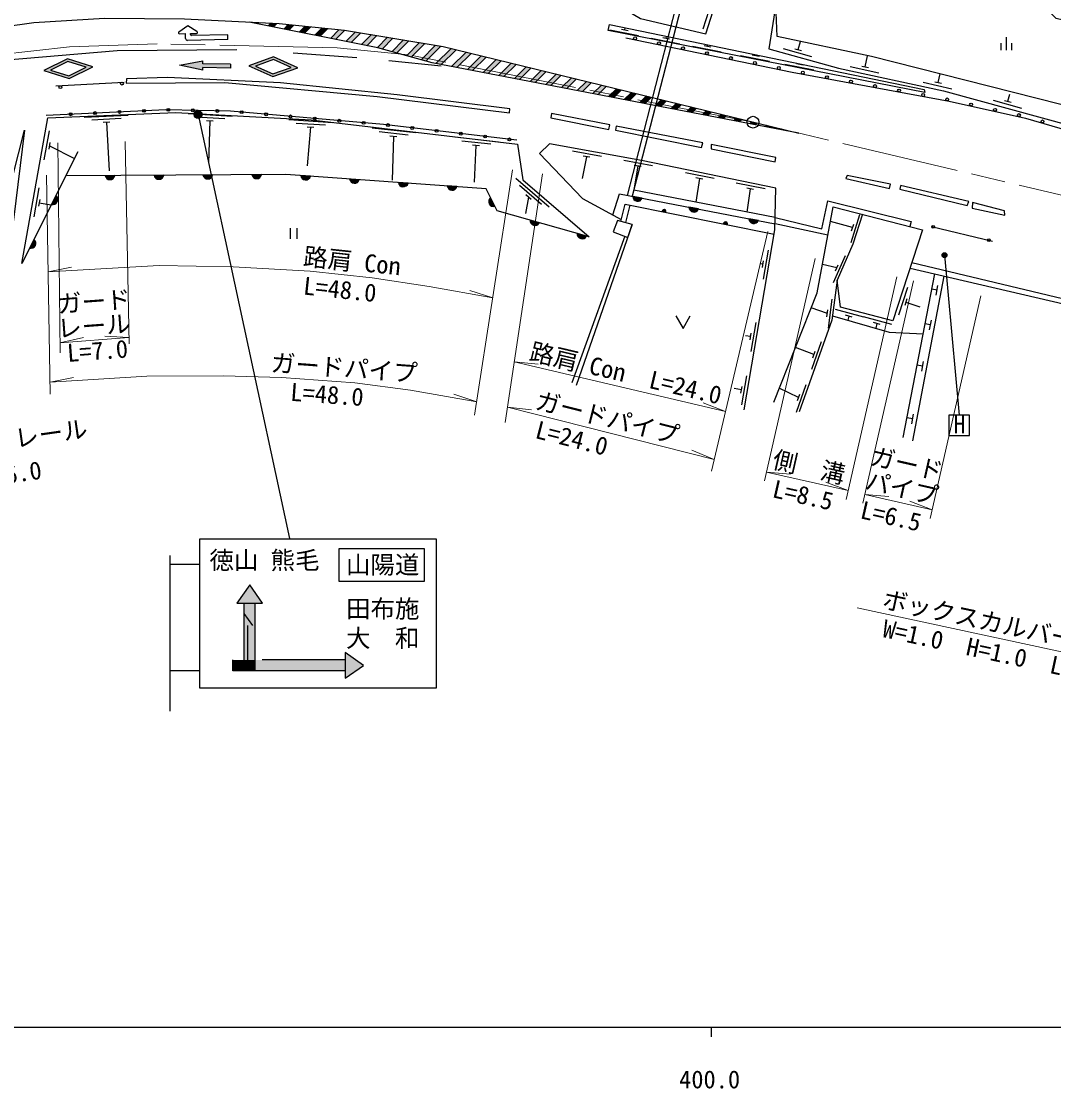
# Model space of a CAD drawing. Units: millimetres at full size, sheet at 1:1000; details may follow other scales. Extents: x 40000 to 680000, y 20000 to 380000.
# Drawn here: x 397518 to 502996, y 198715 to 307810 of the extents above; entities that cross this region are included whole.
import ezdxf
from ezdxf.enums import TextEntityAlignment as Align

# ---------------------------------------------------------------- set-up
doc = ezdxf.new("R2010")
doc.units = ezdxf.units.MM
doc.header["$LTSCALE"] = 1000
doc.linetypes.add('CHAIN', pattern=[18.5, 12, -1.5, 3.5, -1.5])
for name, color, linetype, lineweight in [('M-BGD', 7, 'Continuous', 25), ('M-BGD-EXST', 7, 'Continuous', 25), ('M-BMK', 2, 'CHAIN', 13), ('M-BMK-SRVR', 3, 'Continuous', 25), ('M-STR-HTXT', 7, 'Continuous', 13), ('M-STR-STRC', 7, 'Continuous', 25), ('M-TTL-BAND', 7, 'Continuous', 25)]:
    doc.layers.add(name, color=color, linetype=linetype, lineweight=lineweight)
doc.styles.add('ＭＳ ゴシック', font='')
doc.styles.get('ＭＳ ゴシック').set_extended_font_data('MS Gothic')

msp = doc.modelspace()

# ---------------------------------------------------------------- hatches: boundary and pattern name
at = {"layer": 'M-BGD'}
for points in [[(406073, 292034, 0.82183), (407063, 292040)], [(411072, 292067, 0.82183), (412063, 292074)], [(416072, 292101, 0.82183), (417063, 292108)], [(421072, 292135, 0.82183), (422063, 292141)], [(426068, 292049, 0.82183), (427057, 291978)], [(431056, 291694, 0.82183), (432044, 291624)], [(436043, 291340, 0.82183), (437031, 291270)], [(441031, 290986, 0.82183), (442019, 290915)], [(400606, 289103, 0.82183), (401050, 289989)], [(445460, 289796, 0.82183), (445903, 288910)], [(459986, 289922, 0.82183), (460959, 289735)], [(463377, 288294, 0.4608), (463226, 288564, 0.4608), (462983, 288373)], [(465735, 288817, 0.82183), (466708, 288630)], [(449494, 287495, 0.82183), (450447, 287225)], [(469656, 287035, 0.4608), (469505, 287304, 0.4608), (469262, 287114)], [(471859, 287640, 0.82183), (472832, 287453)], [(454305, 286133, 0.82183), (455258, 285864)], [(398362, 284635, 0.82183), (398807, 285520)]]:
    msp.add_hatch(color=256, dxfattribs=at).paths.add_polyline_path(points)
at = {"layer": 'M-BGD-EXST'}
msp.add_hatch(color=256, dxfattribs=at).paths.add_polyline_path([(491627, 283794, 1), (492066, 284033, 1)])
at = {"layer": 'M-STR-STRC'}
for points in [[(421195, 307711), (421146, 307662), (421676, 307556), (421800, 307680)], [(423266, 307237), (423618, 307589), (423012, 307619), (422736, 307343)], [(425368, 307429), (424788, 307486), (424326, 307024), (424856, 306918)], [(427107, 307259), (426527, 307316), (425916, 306705), (426446, 306599)], [(428845, 307089), (428266, 307145), (427506, 306386), (428036, 306279)], [(430582, 306916), (430541, 306923), (430005, 306975), (429096, 306067), (429626, 305960)], [(432216, 306641), (431672, 306733), (430686, 305747), (431216, 305641)], [(433851, 306367), (433306, 306458), (432276, 305428), (432806, 305322)], [(435486, 306092), (434941, 306184), (433866, 305109), (433944, 305094), (434370, 304976)], [(437120, 305817), (436575, 305909), (435367, 304701), (435866, 304563)], [(438755, 305543), (438210, 305634), (436863, 304288), (437362, 304150)], [(440389, 305268), (439844, 305360), (438360, 303875), (438859, 303737)], [(441939, 304909), (441427, 305033), (439883, 303489), (440417, 303387)], [(443475, 304535), (442963, 304660), (441486, 303182), (442020, 303080)], [(416067, 303086), (418878, 303041), (418884, 303439), (416073, 303484), (416077, 303759), (413673, 303323), (416062, 302811)], [(445011, 304162), (444499, 304286), (443088, 302876), (443622, 302774)], [(446547, 303789), (446035, 303913), (444691, 302569), (445225, 302467)], [(448083, 303415), (447571, 303540), (446293, 302263), (446828, 302161)], [(449618, 303042), (449106, 303167), (447896, 301956), (448430, 301854)], [(451154, 302669), (450642, 302793), (449499, 301650), (450033, 301547)], [(452690, 302296), (452178, 302420), (451101, 301343), (451636, 301241)], [(454226, 301922), (453714, 302047), (452704, 301037), (453238, 300934)], [(455762, 301549), (455250, 301674), (454307, 300730), (454841, 300628)], [(457298, 301176), (456786, 301300), (455909, 300423), (456443, 300321)], [(458834, 300803), (458322, 300927), (457512, 300117), (458046, 300015)], [(460370, 300429), (459858, 300554), (459114, 299810), (459649, 299708)], [(461906, 300056), (461394, 300180), (460717, 299504), (461251, 299402)], [(463442, 299683), (462930, 299807), (462320, 299197), (462854, 299095)], [(464977, 299309), (464466, 299434), (463922, 298891), (464457, 298788)], [(466513, 298936), (466001, 299061), (465525, 298584), (466059, 298482)], [(415913, 298506, 0.41421), (415360, 298629, 0.41421), (415238, 298076, 1)], [(468049, 298563), (467537, 298687), (467128, 298278), (467662, 298175)], [(469585, 298190), (469073, 298314), (468730, 297971), (469264, 297869)], [(471121, 297816), (470609, 297941), (470333, 297664), (470867, 297562)], [(472657, 297443), (472145, 297567), (471936, 297358), (472470, 297256)], [(474193, 297070), (473681, 297194), (473538, 297051), (474072, 296949)], [(475217, 296821), (475141, 296745), (475675, 296643), (475729, 296696)], [(421422, 248355), (422172, 248355), (420859, 250230), (419547, 248355), (420297, 248355)], [(421422, 242543), (421422, 248355), (420297, 248355), (420297, 242543)], [(432484, 241980), (430609, 243293), (430609, 242543), (430609, 241418), (430609, 240668)], [(419134, 241418), (420297, 241418), (420297, 242543), (419134, 242543)], [(420297, 241418), (421422, 241418), (421422, 242543), (420297, 242543)], [(427609, 241418), (427609, 242543), (421422, 242543), (421422, 241418)], [(427609, 241418), (427609, 242543), (430609, 242543), (430609, 241418)], [(419909, 241418), (420659, 241418), (420659, 242168), (419909, 242168)], [(419909, 241418), (420659, 241418), (420659, 242168), (419909, 242168)]]:
    msp.add_hatch(color=256, dxfattribs=at).paths.add_polyline_path(points)
h = msp.add_hatch(color=256, dxfattribs=at)
edge = h.paths.add_edge_path()
edge.add_line((414791, 306463), (414789, 306563))
h = msp.add_hatch(color=256, dxfattribs=at)
h.paths.add_polyline_path([(402398, 301978), (404812, 303172), (402241, 303972), (399827, 302779)])
h.paths.add_polyline_path([(400498, 302832), (402262, 303704), (404141, 303119), (402377, 302247)], flags=16)
h = msp.add_hatch(color=256, dxfattribs=at)
h.paths.add_polyline_path([(423212, 302168), (425751, 303064), (423295, 304167), (420756, 303271)])
h.paths.add_polyline_path([(421428, 303243), (423284, 303898), (425079, 303092), (423223, 302437)], flags=16)

# ---------------------------------------------------------------- linework, layer by layer
at = {"layer": 'M-BGD'}
for p, q in [((459450, 290025), (464894, 311178)), ((465382, 311000), (459934, 289932)), ((467192, 307056), (468102, 309915)), ((457640, 306927), (460584, 306350)), ((458827, 307000), (459513, 306866)), ((459170, 306933), (459212, 307148)), ((461873, 306098), (464817, 305521)), ((463059, 306171), (463746, 306036)), ((463403, 306104), (463437, 306278)), ((476886, 304921), (477118, 305752)), ((497650, 304873), (497650, 305570)), ((498183, 304873), (498183, 306201)), ((498717, 304873), (498717, 305570)), ((466086, 305272), (469030, 304695)), ((467272, 305346), (467959, 305211)), ((467615, 305278), (467641, 305412)), ((472203, 304379), (472890, 304245)), ((472546, 304312), (472563, 304398)), ((475361, 305035), (478251, 304229)), ((476549, 305015), (477223, 304827)), ((471016, 304306), (473960, 303729)), ((475539, 303420), (478483, 302843)), ((476725, 303493), (477412, 303359)), ((477068, 303426), (477077, 303468)), ((483741, 303168), (483985, 304298)), ((482211, 303193), (485143, 302557)), ((483399, 303243), (484083, 303094)), ((491190, 301554), (491394, 302435)), ((401034, 301204), (408011, 301608)), ((489661, 301600), (492583, 300923)), ((490849, 301633), (491531, 301475)), ((498327, 299638), (498532, 300383)), ((496801, 299745), (499695, 298952)), ((497990, 299730), (498665, 299545)), ((408439, 298202), (403945, 297984)), ((407705, 297866), (404708, 297721)), ((419060, 298085), (414568, 298363)), ((418293, 297832), (415298, 298017)), ((406571, 297511), (405872, 297477)), ((406221, 297494), (406487, 292514)), ((417126, 297604), (416428, 297647)), ((416777, 297625), (416650, 293307)), ((429349, 297449), (424858, 297727)), ((428582, 297196), (425588, 297381)), ((427416, 296968), (426717, 297011)), ((427066, 296989), (426736, 293029)), ((437829, 296401), (433356, 296896)), ((400344, 296624), (399821, 293669)), ((437051, 296185), (434069, 296515)), ((435875, 296013), (435179, 296090)), ((435527, 296052), (435422, 291566)), ((446272, 295466), (441800, 295961)), ((400439, 295439), (400317, 294750)), ((400378, 295094), (402957, 293787)), ((445494, 295250), (442512, 295580)), ((444318, 295079), (443622, 295156)), ((443970, 295117), (443787, 291374)), ((403294, 294457), (397577, 283070)), ((456789, 294002), (453836, 294535)), ((455259, 293973), (454823, 291756)), ((455604, 293911), (454915, 294035)), ((462024, 293058), (459072, 293590)), ((460495, 293029), (460099, 290570)), ((460839, 292967), (460150, 293091)), ((407063, 292040), (406073, 292034)), ((412063, 292074), (411072, 292067)), ((417063, 292108), (416072, 292101)), ((422063, 292141), (421072, 292135)), ((427057, 291978), (426068, 292049)), ((432044, 291624), (431056, 291694)), ((437031, 291270), (436043, 291340)), ((451439, 288823), (448029, 291759)), ((468324, 291743), (465384, 292343)), ((466794, 291749), (466449, 289332)), ((467137, 291679), (466451, 291819)), ((399312, 290790), (398789, 287836)), ((442019, 290915), (441031, 290986)), ((450675, 289085), (448402, 291042)), ((474549, 287753), (460099, 290570)), ((473507, 290685), (470567, 291285)), ((472320, 290621), (471634, 290761)), ((471977, 290691), (471654, 288317)), ((399407, 289605), (399285, 288916)), ((399346, 289260), (400575, 289043)), ((401050, 289989), (400606, 289103)), ((445903, 288910), (445460, 289796)), ((449343, 289836), (449014, 288183)), ((449608, 289608), (449077, 290064)), ((458764, 287359), (459219, 289128)), ((459219, 289128), (474449, 286073)), ((460959, 289735), (459986, 289922)), ((459702, 289031), (459238, 287236)), ((462983, 288373), (463377, 288294)), ((466708, 288630), (465735, 288817)), ((482294, 285217), (483196, 288079)), ((450447, 287225), (449494, 287495)), ((459936, 287056), (454215, 270581)), ((469262, 287114), (469656, 287035)), ((472832, 287453), (471859, 287640)), ((474536, 287153), (479939, 285989)), ((482459, 286738), (480194, 287346)), ((482353, 286404), (482564, 287072)), ((424994, 286686), (424994, 285568)), ((425661, 286686), (425661, 285568)), ((459176, 285844), (453755, 270847)), ((455258, 285864), (454305, 286133)), ((490507, 286852), (496754, 285351)), ((398807, 285520), (398362, 284635)), ((473345, 281454), (473852, 284411)), ((480507, 281120), (481712, 283867)), ((473303, 282983), (473009, 283033)), ((473244, 282638), (473362, 283328)), ((480835, 282614), (479366, 282952)), ((480694, 282293), (480976, 282934)), ((488328, 282582), (521763, 274784)), ((488520, 283173), (521954, 275167)), ((490838, 281996), (487597, 265269)), ((491768, 281779), (488578, 264921)), ((488075, 280621), (487148, 277768)), ((491086, 280327), (490535, 280431)), ((490993, 279836), (491179, 280818)), ((479976, 276434), (480372, 279407)), ((488005, 279434), (487788, 278769)), ((479877, 277960), (478216, 278536)), ((479830, 277613), (479923, 278307)), ((483602, 277585), (480700, 278346)), ((487897, 279102), (489323, 278638)), ((482413, 277586), (481736, 277764)), ((482075, 277675), (481967, 277266)), ((486466, 276833), (483564, 277594)), ((490323, 276293), (490509, 277276)), ((472077, 274062), (472585, 277019)), ((485278, 276835), (484601, 277012)), ((484939, 276924), (484814, 276446)), ((490416, 276784), (489849, 276891)), ((472035, 275591), (471513, 275680)), ((471976, 275246), (472095, 275936)), ((478281, 272248), (479289, 275074)), ((478503, 273762), (476610, 274482)), ((478385, 273432), (478620, 274092)), ((489523, 272066), (489709, 273048)), ((489616, 272557), (489031, 272668)), ((471143, 268616), (471651, 271573)), ((476717, 267864), (477725, 270690)), ((471101, 270145), (470362, 270272)), ((471042, 269800), (471160, 270490)), ((476939, 269378), (474956, 270308)), ((476821, 269048), (477056, 269707)), ((488598, 267178), (487989, 267293)), ((488505, 266687), (488691, 267669))]:
    msp.add_line(p, q, dxfattribs=at)
for points in [[(429245, 339488), (443170, 323689), (450927, 315380), (456201, 310816), (460765, 308093), (467452, 306529), (471922, 320581), (478581, 318700), (488593, 313297), (494622, 312752), (499940, 311518), (503227, 308147), (520136, 304558), (520522, 295048)], [(520522, 295048), (484378, 304215), (474747, 306254), (474618, 309530), (473895, 305016), (481018, 303030), (491728, 300709), (518366, 293406), (532416, 289723), (571468, 281107)], [(459289, 306112), (476265, 302614), (492321, 299636), (500127, 297930), (509012, 295318)], [(397577, 283070), (400211, 297964), (413304, 298505), (427118, 297752), (448230, 295258), (448743, 291624), (455521, 285789)], [(448158, 295656), (434528, 297257), (418880, 298627), (412287, 298771), (400055, 298197)], [(391089, 272506), (393213, 281651), (396021, 289563), (397832, 296695), (396730, 287506), (393110, 272459)], [(471366, 268096), (474521, 286489), (474616, 290772), (460877, 293577), (451466, 295275), (450477, 294308), (454839, 289691), (458816, 287560)], [(455521, 285789), (446135, 288446), (445006, 290703), (424528, 292158), (402063, 292007)], [(487346, 290993), (487269, 290664), (494147, 288999), (494321, 289405), (487358, 291044)], [(457950, 288024), (458635, 290182), (474535, 287125)], [(474549, 287753), (479310, 286594), (479934, 289467), (488426, 287367), (488291, 286845)], [(474397, 268899), (478822, 280065), (480481, 288865), (489604, 286506), (486573, 277183), (481225, 278586), (480878, 281361)], [(483455, 288096), (482493, 285042), (480878, 281361), (480333, 277279), (476992, 267912)], [(464408, 277700), (465124, 276405), (465840, 277700)], [(480392, 277719), (486177, 276054), (489648, 275853)]]:
    msp.add_lwpolyline(points, dxfattribs=at)
for points in [[(489848, 300546), (457478, 306889), (457628, 307474), (489778, 300852)], [(408266, 301927), (408219, 301505), (418318, 301567), (433889, 300140), (447411, 298447), (447444, 298858), (435901, 300302), (423991, 301536), (412458, 302063)], [(451677, 298388), (451615, 297956), (457539, 296754), (457647, 297216)], [(458294, 297108), (458233, 296677), (467017, 294902), (467156, 295395)], [(468008, 295225), (467993, 294793), (474549, 293452), (474595, 293899)], [(481900, 292059), (481764, 291749), (486220, 290723), (486336, 291168)], [(494714, 289307), (494675, 288726), (498008, 287990), (497988, 288436)], [(458444, 287442), (457987, 286285), (459476, 285732), (459936, 287056)]]:
    msp.add_lwpolyline(points, close=True, dxfattribs=at)
for centre in [(460226, 306072), (462675, 305568), (465124, 305063), (467572, 304559), (470021, 304054), (472469, 303549), (474918, 303045), (477371, 302562), (479829, 302106), (401505, 301081), (407797, 301445), (482287, 301650), (484745, 301194), (487203, 300738), (489661, 300282), (492119, 299826), (494563, 299299), (402552, 298314), (405049, 298431), (407546, 298549), (410044, 298666), (412541, 298766), (415040, 298711), (417540, 298657), (420035, 298526), (422526, 298308), (425016, 298090), (427507, 297872), (497005, 298766), (499448, 298232), (429997, 297654), (432487, 297436), (434977, 297204), (437459, 296912), (439942, 296621), (501859, 297577), (442425, 296329), (444908, 296038), (447391, 295746), (490684, 286809), (496372, 285443)]:
    msp.add_circle(centre, 150, dxfattribs=at)
for centre, radius, start, end in [((406567, 292135), 505, 191.55712, 349.21531), ((411567, 292169), 505, 191.55712, 349.21531), ((416567, 292202), 505, 191.55712, 349.21531), ((421567, 292236), 505, 191.55712, 349.21531), ((426569, 292111), 505, 187.10668, 344.76487), ((431557, 291757), 505, 187.10668, 344.76487), ((436544, 291402), 505, 187.10668, 344.76487), ((441532, 291048), 505, 187.10668, 344.76487), ((400741, 289590), 505, 254.51003, 52.16823), ((445769, 289397), 505, 127.74784, 285.40603), ((460491, 289924), 505, 180.29057, 337.94876), ((463186, 288364), 203, 339.69631, 177.6197), ((466240, 288819), 505, 180.29057, 337.94876), ((449997, 287454), 505, 175.36615, 333.02434), ((469465, 287105), 203, 339.69631, 177.6197), ((472364, 287642), 505, 180.29057, 337.94876), ((454808, 286093), 505, 175.36615, 333.02434), ((398497, 285122), 505, 254.51003, 52.16823)]:
    msp.add_arc(centre, radius, start, end, dxfattribs=at)
at = {"layer": 'M-BGD-EXST'}
for p, q in [((491846, 283913), (493350, 267571)), ((494400, 267571), (492300, 267571)), ((492300, 267571), (492300, 265471)), ((494400, 265471), (494400, 267571)), ((492300, 265471), (494400, 265471))]:
    msp.add_line(p, q, dxfattribs=at)
msp.add_circle((491846, 283913), 250, dxfattribs=at)
at = {"layer": 'M-BMK'}
msp.add_lwpolyline([(569656, 274342), (535390, 282574), (511137, 288317), (472281, 297503), (437029, 304392), (429799, 305090), (411401, 305509), (402450, 305190), (389042, 303710), (380470, 302371), (365292, 299007), (352860, 295324), (345818, 292713), (329334, 285180), (309110, 273260), (301299, 267578), (294325, 261763), (285875, 254066)], dxfattribs=at)
at = {"layer": 'M-BMK-SRVR'}
msp.add_circle((472281, 297503), 600, dxfattribs=at)
at = {"layer": 'M-STR-HTXT'}
for p, q in [((401229, 295383), (401471, 273924)), ((408524, 274841), (408136, 295536)), ((443829, 267549), (447693, 292649)), ((400471, 269692), (400070, 292099)), ((446958, 266793), (450761, 292214)), ((468023, 261822), (473784, 286330)), ((400247, 282196), (402655, 282677)), ((473467, 260830), (478630, 283578)), ((481804, 258938), (486966, 281686)), ((483510, 258551), (488673, 281299)), ((445677, 279549), (443344, 280313)), ((490389, 256989), (495552, 279738)), ((401460, 274958), (408512, 275481)), ((401460, 274958), (403859, 275478)), ((408512, 275481), (406063, 275642)), ((447887, 273001), (469459, 267930)), ((447887, 273001), (450332, 272777)), ((400449, 270915), (402855, 271407)), ((444042, 268932), (441706, 269688)), ((469459, 267930), (467170, 268819)), ((468308, 263036), (447192, 268359)), ((447192, 268359), (449633, 268096)), ((468308, 263036), (466035, 263962)), ((473672, 261732), (482008, 259840)), ((473672, 261732), (476119, 261527)), ((482008, 259840), (479713, 260711)), ((483715, 259453), (490594, 257892)), ((483715, 259453), (486161, 259248)), ((490594, 257892), (488299, 258763))]:
    msp.add_line(p, q, dxfattribs=at)
for points in [[(400247, 282196), (411607, 282851), (419158, 282701), (427042, 282263), (433377, 281591), (439190, 280710), (445677, 279549)], [(482912, 247875), (515048, 240946), (521874, 273677)], [(400449, 270915), (410327, 271530), (418157, 271592), (424088, 271397), (431607, 270845), (437286, 270114), (444042, 268932)]]:
    msp.add_lwpolyline(points, dxfattribs=at)
at = {"layer": 'M-STR-STRC'}
for p, q in [((421146, 307662), (421195, 307711)), ((421676, 307556), (421800, 307680)), ((414522, 307357), (413610, 306721)), ((415460, 306761), (414522, 307357)), ((414789, 306563), (415409, 306576)), ((414791, 306463), (414789, 306563)), ((422736, 307343), (423012, 307619)), ((423266, 307237), (423618, 307589)), ((424326, 307024), (424788, 307486)), ((424856, 306918), (425368, 307429)), ((425916, 306705), (426527, 307316)), ((426446, 306599), (427107, 307259)), ((427506, 306386), (428266, 307145)), ((428036, 306279), (428845, 307089)), ((429096, 306067), (430005, 306975)), ((429626, 305960), (430582, 306916)), ((430686, 305747), (431672, 306733)), ((431216, 305641), (432216, 306641)), ((413670, 306539), (414289, 306552)), ((414300, 306052), (414289, 306552)), ((418609, 305945), (414504, 305857)), ((418599, 306445), (414893, 306365)), ((418609, 305945), (418599, 306445)), ((432276, 305428), (433306, 306458)), ((432806, 305322), (433851, 306367)), ((433866, 305109), (434941, 306184)), ((434370, 304976), (435486, 306092)), ((435367, 304701), (436575, 305909)), ((435866, 304563), (437120, 305817)), ((436863, 304288), (438210, 305634)), ((437362, 304150), (438755, 305543)), ((425287, 304578), (431809, 304105)), ((438360, 303875), (439844, 305360)), ((438859, 303737), (440389, 305268)), ((439883, 303489), (441427, 305033)), ((440417, 303387), (441939, 304909)), ((441486, 303182), (442963, 304660)), ((442020, 303080), (443475, 304535)), ((413673, 303323), (416077, 303759)), ((416062, 302811), (413673, 303323)), ((416073, 303484), (416077, 303759)), ((418884, 303439), (416073, 303484)), ((418884, 303439), (418878, 303041)), ((435064, 303810), (440416, 303265)), ((443088, 302876), (444499, 304286)), ((443622, 302774), (445011, 304162)), ((444691, 302569), (446035, 303913)), ((445225, 302467), (446547, 303789)), ((446293, 302263), (447571, 303540)), ((446828, 302161), (448083, 303415)), ((416062, 302811), (416067, 303086)), ((418878, 303041), (416067, 303086)), ((447896, 301956), (449106, 303167)), ((448430, 301854), (449618, 303042)), ((449499, 301650), (450642, 302793)), ((450033, 301547), (451154, 302669)), ((451101, 301343), (452178, 302420)), ((451636, 301241), (452690, 302296)), ((452704, 301037), (453714, 302047)), ((453238, 300934), (454226, 301922)), ((454307, 300730), (455250, 301674)), ((454841, 300628), (455762, 301549)), ((455909, 300423), (456786, 301300)), ((456443, 300321), (457298, 301176)), ((457512, 300117), (458322, 300927)), ((458046, 300015), (458834, 300803)), ((459114, 299810), (459858, 300554)), ((459649, 299708), (460370, 300429)), ((460717, 299504), (461394, 300180)), ((461251, 299402), (461906, 300056)), ((462320, 299197), (462930, 299807)), ((462854, 299095), (463442, 299683)), ((463922, 298891), (464466, 299434)), ((464457, 298788), (464977, 299309)), ((465525, 298584), (466001, 299061)), ((466059, 298482), (466513, 298936)), ((415575, 298291), (424920, 254951)), ((467128, 298278), (467537, 298687)), ((467662, 298175), (468049, 298563)), ((468730, 297971), (469073, 298314)), ((469264, 297869), (469585, 298190)), ((470333, 297664), (470609, 297941)), ((470867, 297562), (471121, 297816)), ((471936, 297358), (472145, 297567)), ((472470, 297256), (472657, 297443)), ((473538, 297051), (473681, 297194)), ((474072, 296949), (474193, 297070)), ((475141, 296745), (475217, 296821)), ((475675, 296643), (475729, 296696)), ((476743, 296438), (476753, 296448)), ((415740, 254918), (439887, 254918)), ((415740, 239647), (415740, 254918)), ((439887, 254918), (439887, 239647)), ((412695, 253222), (412695, 237287)), ((429984, 253914), (438672, 253914)), ((429984, 250545), (429984, 253914)), ((438672, 253914), (438672, 250545)), ((415740, 252303), (412695, 252303)), ((420859, 250230), (419547, 248355)), ((422172, 248355), (420859, 250230)), ((438672, 250545), (429984, 250545)), ((419547, 248355), (422172, 248355)), ((420297, 241418), (420297, 248355)), ((421422, 241418), (421422, 248355)), ((421159, 246043), (420284, 247293)), ((420659, 241418), (420659, 246043)), ((430609, 243293), (430609, 240668)), ((432484, 241980), (430609, 243293)), ((419134, 241418), (419134, 242543)), ((430609, 242543), (422134, 242543)), ((415740, 241416), (412695, 241416)), ((419134, 241418), (419134, 242168)), ((426784, 241418), (419134, 241418)), ((430609, 241418), (419134, 241418)), ((430609, 240668), (432484, 241980)), ((439887, 239647), (415740, 239647))]:
    msp.add_line(p, q, dxfattribs=at)
for points in [[(383319, 305526), (398809, 307691), (405999, 308124), (414199, 308063), (423858, 307577), (430541, 306923), (440619, 305229), (476967, 296395)], [(476967, 296395), (439479, 303566), (433944, 305094), (420808, 307730)], [(384143, 302281), (395643, 303841), (407314, 304820), (419532, 304927)]]:
    msp.add_lwpolyline(points, dxfattribs=at)
for points in [[(402241, 303972), (399827, 302779), (402398, 301978), (404812, 303172)], [(402262, 303704), (400498, 302832), (402377, 302247), (404141, 303119)], [(423295, 304167), (420756, 303271), (423212, 302168), (425751, 303064)], [(423284, 303898), (421428, 303243), (423223, 302437), (425079, 303092)]]:
    msp.add_lwpolyline(points, close=True, dxfattribs=at)
msp.add_circle((415575, 298291), 400, dxfattribs=at)
for centre, radius, start, end in [((413668, 306639), 100, 124.92506, 271.23499), ((415407, 306676), 100, 271.23499, 57.54492), ((414500, 306057), 200, 181.29934, 271.23499), ((414891, 306465), 100, 181.23499, 271.23499)]:
    msp.add_arc(centre, radius, start, end, dxfattribs=at)
at = {"layer": 'M-TTL-BAND'}
for p, q in [((40000, 205000), (579000, 205000)), ((468000, 205000), (468000, 204000))]:
    msp.add_line(p, q, dxfattribs=at)

# ---------------------------------------------------------------- texts
at = {"layer": 'M-BGD-EXST', "style": 'ＭＳ ゴシック'}
msp.add_text('H', height=1833, dxfattribs=at).set_placement((492753, 265163), align=Align.BOTTOM_LEFT)
at = {"layer": 'M-STR-HTXT', "style": 'ＭＳ ゴシック'}
for s, rotation, p in [('路肩 Con', 353.945, (426202, 282352)), ('L=48.0', 353.945, (426202, 279352)), ('ガード', 4.247, (401298, 277446)), ('レール', 4.247, (401298, 274946)), ('L=7.0', 4.247, (402298, 272446)), ('路肩 Con', 346.771, (449192, 272694)), ('ガードパイプ', 355.805, (422919, 271482)), ('L=24.0', 346.771, (461405, 269823)), ('L=48.0', 355.805, (424919, 268482)), ('ガードパイプ', 345.852, (449781, 267706)), ('ガードレール', 8.147, (389605, 262646)), ('L=24.0', 345.852, (449781, 264706)), ('側\u3000溝', 347.214, (474028, 261651)), ('ガード', 347.214, (484014, 261998)), ('L=6.0', 8.147, (393605, 259646)), ('L=8.5', 347.214, (474028, 258651)), ('パイプ', 347.214, (483514, 259498)), ('L=6.5', 347.214, (483014, 256498)), ('ボックスカルバート', 347.833, (485291, 247362)), ('W=1.0\u3000H=1.0\u3000L=21.5', 347.833, (485291, 244362))]:
    msp.add_text(s, height=1833, rotation=rotation, dxfattribs=at).set_placement(p, align=Align.BOTTOM_LEFT)
at = {"layer": 'M-STR-STRC', "style": 'ＭＳ ゴシック'}
for s, p in [('徳山 熊毛', (422359, 252730)), ('山陽道', (434443, 252266)), ('田布施', (434443, 247766)), ('大  和', (434443, 244766))]:
    msp.add_text(s, height=1833, dxfattribs=at).set_placement(p, align=Align.MIDDLE_CENTER)
at = {"layer": 'M-TTL-BAND', "style": 'ＭＳ ゴシック'}
msp.add_text('400.0', height=1833, dxfattribs=at).set_placement((467844, 198195), align=Align.BOTTOM_CENTER)

doc.saveas('drawing.dxf')
